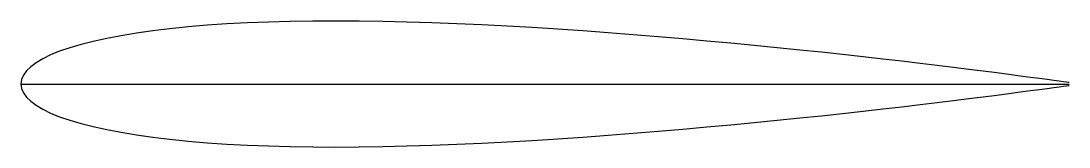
# Model space of a CAD drawing. Header units: millimetres. Extents: x 0 to 100, y -6 to 6.
import ezdxf

# ---------------------------------------------------------------- set-up
doc = ezdxf.new("R2010")
doc.units = ezdxf.units.MM
doc.layers.get('0').update_dxf_attribs({"lineweight": 25})

msp = doc.modelspace()

# ---------------------------------------------------------------- linework, layer by layer
at = {"flags": 128}
for points in [[(100, 0.13), (99.94, 0.13), (99.77, 0.16), (99.48, 0.2), (99.07, 0.26), (98.55, 0.33), (97.91, 0.42), (97.17, 0.52), (96.31, 0.63), (95.34, 0.76), (94.27, 0.9), (93.1, 1.05), (91.82, 1.22), (90.45, 1.39), (88.98, 1.57), (87.43, 1.76), (85.78, 1.96), (84.05, 2.16), (82.24, 2.37), (80.36, 2.58), (78.4, 2.8), (76.38, 3.02), (74.3, 3.23), (72.16, 3.45), (69.97, 3.67), (67.73, 3.88), (65.45, 4.09), (63.14, 4.3), (60.79, 4.5), (58.42, 4.69), (56.03, 4.88), (53.62, 5.05), (51.21, 5.22), (48.79, 5.37), (46.38, 5.51), (43.97, 5.63), (41.58, 5.74), (39.21, 5.83), (36.86, 5.9), (34.55, 5.96), (32.27, 5.99), (30.03, 6), (27.84, 5.99), (25.7, 5.96), (23.62, 5.9), (21.6, 5.82), (19.64, 5.72), (17.76, 5.59), (15.95, 5.44), (14.22, 5.26), (12.57, 5.07), (11.02, 4.85), (9.55, 4.6), (8.18, 4.34), (6.9, 4.06), (5.73, 3.76), (4.66, 3.45), (3.69, 3.12), (2.83, 2.77), (2.09, 2.41), (1.45, 2.03), (0.93, 1.65), (0.52, 1.25), (0.23, 0.84), (0.06, 0.43), (0, 0), (0.06, -0.43), (0.23, -0.84), (0.52, -1.25), (0.93, -1.65), (1.45, -2.03), (2.09, -2.41), (2.83, -2.77), (3.69, -3.12), (4.66, -3.45), (5.73, -3.76), (6.9, -4.06), (8.18, -4.34), (9.55, -4.6), (11.02, -4.85), (12.57, -5.07), (14.22, -5.26), (15.95, -5.44), (17.76, -5.59), (19.64, -5.72), (21.6, -5.82), (23.62, -5.9), (25.7, -5.96), (27.84, -5.99), (30.03, -6), (32.27, -5.99), (34.55, -5.96), (36.86, -5.9), (39.21, -5.83), (41.58, -5.74), (43.97, -5.63), (46.38, -5.51), (48.79, -5.37), (51.21, -5.22), (53.62, -5.05), (56.03, -4.88), (58.42, -4.69), (60.79, -4.5), (63.14, -4.3), (65.45, -4.09), (67.73, -3.88), (69.97, -3.67), (72.16, -3.45), (74.3, -3.23), (76.38, -3.02), (78.4, -2.8), (80.36, -2.58), (82.24, -2.37), (84.05, -2.16), (85.78, -1.96), (87.43, -1.76), (88.98, -1.57), (90.45, -1.39), (91.82, -1.22), (93.1, -1.05), (94.27, -0.9), (95.34, -0.76), (96.31, -0.63), (97.17, -0.52), (97.91, -0.42), (98.55, -0.33), (99.07, -0.26), (99.48, -0.2), (99.77, -0.16), (99.94, -0.13), (100, -0.13)], [(0, 0), (100, 0)]]:
    msp.add_lwpolyline(points, dxfattribs=at)

doc.saveas('drawing.dxf')
